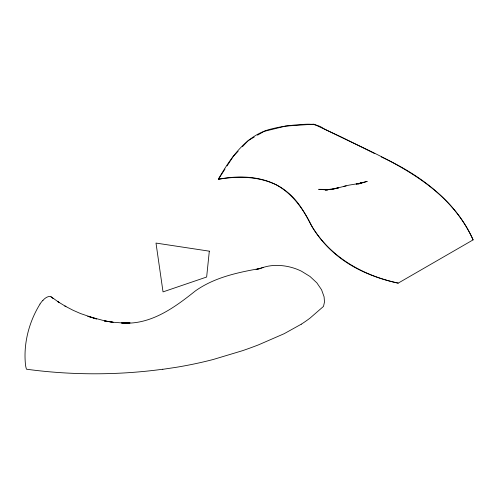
<?xml version="1.0" encoding="UTF-8"?>
<svg xmlns="http://www.w3.org/2000/svg" width="498" height="498" viewBox="0 0 498 498"><rect width="100%" height="100%" fill="white"/><g stroke="black" fill="none" stroke-linecap="round" stroke-linejoin="round"><path stroke-width="0.75" d="M224.99 169.077L218.329 179.292C237.814 176.006 258.3 176.149 276.421 184.901C293.173 194.158 304.079 210.287 312.321 227.088C330.884 257.615 363.945 275.886 398.188 283.132L473.1 239.88C455.695 200.688 419.167 174.375 381.269 156.907M227.069 165.89L233.313 156.316L238.131 151.23M40.002 304.091C28.822 322.144 23.182 344.186 25.554 365.376A40.936 10.265 -79.4 0 0 26.481 369.205A296.758 171.331 0 0 0 162.796 369.223M242.408 146.711L248.297 140.498L254.223 137.075M42.946 300.369C45.1 297.823 49.501 294.579 52.458 297.804M301.253 324.204L284.177 333.697L258.574 344.828A331.537 191.413 0 0 1 242.321 350.748L213.219 359.494A271.205 156.577 0 0 1 175.595 367.406L162.834 369.304M257.516 135.176L264.102 131.372L285.665 126.087L313.802 124.17L341.348 137.031L374.807 153.639M301.253 324.204A163.114 94.172 0 0 0 310.061 318.091L323.495 306.401L324.497 301.987L324.086 296.802L321.571 289.78L316.821 282.808L309.999 276.471L301.433 271.192A60.725 57.836 -88.5 0 0 291.479 267.42A62.966 59.972 -88.5 0 0 282.839 265.751C275.711 264.955 268.322 265.453 261.575 268.017A34.91 33.248 -88.5 0 0 259.663 268.82M360.004 183.407L361.417 182.934L357.919 184.086M263.542 267.32L256.084 269.574L259.788 268.534C237.316 272.562 214.277 277.473 195.316 290.975C174.132 307.913 150.247 325.3 121.531 322.984L130.071 322.866L121.549 322.891L112.934 322.225L104.306 320.917L113.09 322.274L104.568 320.818L87.847 316.311L96.544 318.975L80.539 313.553L73.05 310.26L64.902 306.033L65.935 306.587L57.78 301.62L59.007 302.411L51.026 296.733M358.666 183.93L367.225 181.403L356.226 184.055L361.859 183.009L348.98 185.15L330.821 189.651L338.665 187.833L325.325 190.037L329.844 189.439L318.652 189.327L327.821 189.993M343.813 186.376L346.178 185.816M398.188 283.132C383.093 279.839 368.302 274.828 354.732 267.37A139.291 109.193 -9.9 0 1 337.233 255.617C326.57 246.94 317.568 236.276 310.708 224.361C304.795 212.646 298.097 200.949 287.8 192.496C268.783 176.304 241.885 174.599 218.329 179.292C230.649 157.71 246.747 134.149 272.723 128.646C280.169 126.735 287.8 125.645 295.445 124.973C305.305 124.438 315.078 122.309 323.75 128.665C378.972 156.683 445.822 179 473.1 239.88M52.452 297.829A34.854 9.904 -82.1 0 1 53.087 298.663M40.002 303.973A71.04 19.995 -80.8 0 1 42.953 300.275M209.316 251.173L206.645 277.025L163.027 291.89L155.999 243.074L209.316 251.173"/></g></svg>
